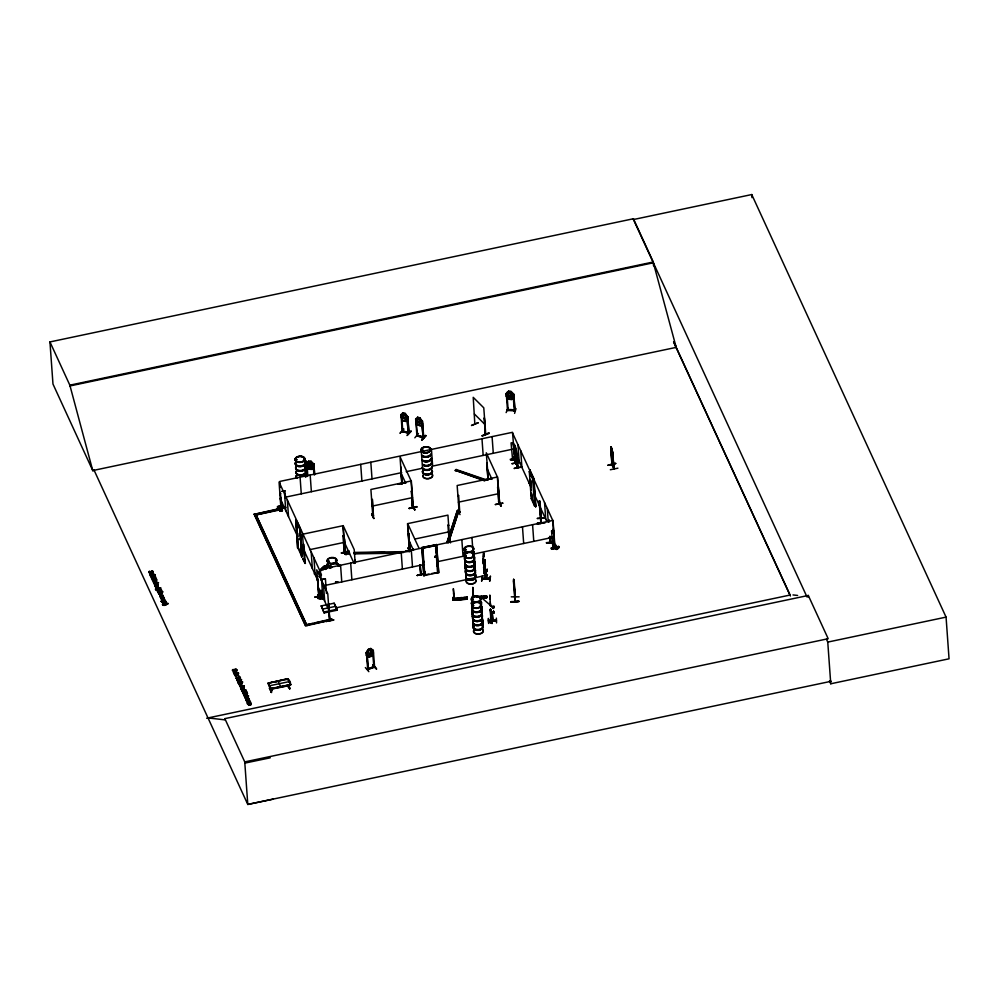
<?xml version="1.0" encoding="UTF-8"?>
<svg xmlns="http://www.w3.org/2000/svg" width="999" height="999" viewBox="0 0 999 999"><rect width="100%" height="100%" fill="white"/><g stroke="black" fill="none" stroke-linecap="round" stroke-linejoin="round"><path stroke-width="1.5" d="M408.254 433.316L406.93 416.396L408.279 433.291M421.728 421.054L423.164 437.487M372.44 650.511L373.926 667.469L374.6 667.182L373.314 650.337L370.729 648.451L372.177 652.722L370.741 654.82L369.193 655.356L367.557 654.308L368.381 649.325L370.766 648.501M153.222 572.477L152.884 571.59A1.324 0.799 -4.1 0 0 152.298 571.328L150.812 571.865M506.243 393.731L506.993 393.631L506.181 393.793M484.403 562.362L484.702 566.458L484.59 559.815M453.246 598.064L453.771 597.714L454.008 599.075L453.509 590.459M453.171 598.089L452.972 597.452C455.419 597.502 452.122 597.752 453.771 598.076M472.502 596.128C474.5 597.002 471.353 596.715 473.838 596.128L473.888 596.853L486.65 596.59M161.975 593.231L160.689 594.642L161.551 593.294M248.189 704.208C249.538 702.334 249.987 705.968 250.911 703.883M483.254 562.474L483.329 561.813L483.291 564.06L483.553 552.634L484.165 556.68L484.19 554.507L484.115 555.169M484.265 565.834L484.265 561.75L484.715 567.944M485.127 561.9L485.039 566.008L484.977 559.877M485.439 570.354L486.151 578.945L485.427 569.73L485.601 578.945L485.252 570.417M511.151 602.172L518.993 601.273L511.151 602.122M511.276 596.84L519.13 596.84M514.073 588.686L513.636 579.233L513.823 586.251M514.035 584.602L515.222 601.748L514.972 597.427M514.085 588.773L514.198 587.112L514.173 588.773M515.359 597.414L513.636 579.32M513.561 580.706L514.947 601.76L515.059 597.04M537.025 523.626L544.88 523.076M545.004 518.019L537.137 518.469L545.004 518.044M539.535 506.006L539.51 500.686L539.735 501.735M539.697 507.704L539.423 500.686L539.635 502.597M541.133 522.502L540.759 523.201L541.196 517.932M537.025 523.351L541.096 523.164L541.208 518.493L540.796 522.265M553.034 542.657L546.49 542.882L553.021 542.045M548.863 521.615L548.888 519.955L549.462 521.515M550.274 537.212L550.561 542.482L550.262 541.346M550.312 537.549L550.287 542.494L549.85 536.376M484.552 562.749L484.552 564.91L485.039 561.513M401.099 414.597L402.085 431.431L402.834 430.781L402.772 431.643L401.71 414.785C399.138 414.86 402.36 420.167 403.484 420.716L405.794 421.416L407.842 419.355M402.21 431.468L402.285 430.656M402.697 431.006L409.003 432.692L402.172 430.856M417.532 436.051L415.796 419.018L416.883 435.901L416.858 435.277M417.669 435.901L417.02 435.651M416.983 435.689L423.738 437.699L422.477 421.029L421.628 420.804L423.089 437.512M422.927 437.1C427.947 437.512 407.717 433.554 423.101 436.913M611.276 449.388L611.425 447.589M152.972 573.701L151.361 575.062L149.688 574.013M483.179 557.005L483.566 553.646L483.941 554.745M149.35 572.415L149.538 571.391L148.839 572.277M232.979 670.529L233.192 669.53L232.48 670.379M154.683 580.157L153.509 580.993L152.335 579.632L156.344 578.783C158.242 582.529 152.447 579.358 156.269 579.957C157.118 578.945 152.947 583.716 152.335 579.632M149.038 572.577C151.274 574.45 150.125 570.304 152.273 570.978A1.324 0.799 -4.1 0 1 152.859 571.241L152.547 572.789L152.697 571.865M236.189 670.891L236.338 669.967M236.338 670.516L235.24 669.442L234.303 670.953M471.503 425.387L478.359 422.702M281.518 509.552L280.944 508.229L254.221 514.36L305.532 625.948L332.23 619.78L331.83 618.905L306.593 624.762L312.537 623.501M280.944 508.429L284.74 507.579M281.406 508.941L281.631 510.277M321.628 596.578L321.366 593.044M516.021 461.276L514.622 458.454L514.41 459.752M514.373 459.14C508.991 458.404 516.883 458.728 514.86 460.289M514.897 460.901L514.26 458.978M552.772 547.002C559.203 550.536 548.975 538.186 556.643 549.325C560.751 549.937 550.499 538.161 557.529 549.138L556.318 549.438L554.095 544.967L555.419 544.68M554.645 547.19C553.633 544.867 554.795 545.242 554.645 546.715C548.176 548.613 559.115 546.603 552.947 546.952L552.909 547.789L554.994 547.34L552.996 520.379L427.659 546.828M349.488 553.946L344.867 554.02L344.73 552.509M344.867 554.02L343.631 535.864L342.944 536.013L344.318 552.872L344.168 552.035M514.71 447.315L514.922 445.342L514.36 446.578M610.913 448.638L611.151 446.678L612.112 454.17L611.051 450.624M163.811 597.814L162.1 595.766L162.612 596.391M163.049 598.314C165.272 597.215 160.889 594.055 163.337 597.627M236.588 671.852L235.714 672.514M238.024 681.505L240.185 681.343L240.185 680.481L240.784 681.368L238.311 681.955L237.362 680.744L241.546 679.857L237.05 680.369L239.997 679.258M490.209 609.415L490.359 610.426M484.103 567.944L484.64 559.615L483.753 568.069L484.128 567.045M484.165 572.477L484.465 573.064M163.724 597.602L162.587 596.053M236.101 671.803L233.641 672.951L234.378 672.802L234.141 671.603L235.614 672.539L233.778 671.353L233.429 672.589L234.29 671.615L235.215 672.627L234.378 671.927L233.941 672.539M481.705 581.068L482.255 576.036L481.593 581.043M484.915 559.615L483.641 567.507L484.465 573.501M485.039 565.172L484.153 573.638L485.314 565.172M484.428 573.626L485.352 565.734M484.927 570.417L484.877 571.128L485.801 570.417M486.825 570.541L487.187 569.355L487.112 571.503M486.9 571.503L487.187 569.355M489.972 581.031L490.209 576.248M151.686 577.097C152.01 579.37 151.885 575.037 154.333 576.96A1.411 0.862 -4.1 0 1 154.42 577.584L154.395 577.247A1.411 0.862 -4.1 0 0 154.308 576.61C149.875 576.136 150.012 577.909 154.046 577.447M154.021 577.097L152.248 577.697M164.947 600.761L164.985 600.961M244.53 690.159L242.183 690.247L244.842 690.022A1.411 0.862 -4.1 0 1 244.942 690.646L244.917 690.297A1.411 0.862 -4.1 0 0 244.817 689.672L241.758 689.959L242.757 690.746M304.208 458.903L303.634 459.315M422.465 450.736L421.853 450.362M422.627 450.437L421.566 450.124M422.977 450.374L422.327 449.825L422.377 450.586M430.082 449.525L429.895 449.95M464.535 549.388L465.971 549.587M465.696 555.132L465.072 556.018M465.596 555.769L466.108 555.856M472.789 548.951L473.401 548.963M473.039 549.063L472.852 548.663M473.464 555.369L473.314 554.757L473.563 555.344M473.563 554.882L473.551 555.119M465.072 563.024A4.895 2.96 -4.1 0 0 470.654 566.358A4.895 2.96 -4.1 0 0 473.988 561.713L474.063 562.187A4.983 3.009 -4.1 0 1 470.704 566.908A4.983 3.009 -4.1 0 1 465.034 563.523M474.288 562.212L474.026 561.9A4.983 3.009 -4.1 0 1 470.691 566.67A4.983 3.009 -4.1 0 1 465.022 563.286M474.15 568.006L474.113 567.932M474.475 568.194L474.125 568.106M471.828 599.363L472.664 599.775M472.102 599.175L473.051 599.138M472.152 605.569L473.626 605.469L472.165 605.806M472.627 598.975L473.151 599.6M473.638 605.706L472.34 605.344L473.114 606.068M472.977 612.874L473.089 612.2L472.952 612.974M480.069 598.988L480.556 599.05M480.794 596.69L480.257 597.165L481.306 596.828M480.207 605.144L480.956 605.269M481.131 597.327L480.944 596.565M480.332 604.944L480.819 605.032M481.406 611.875L481.418 611.85A4.983 3.009 -4.1 0 1 477.347 616.72A4.983 3.009 -4.1 0 1 472.777 612.512M250.15 702.285C242.282 706.53 251.798 699.125 250.187 702.459M161.538 600.786C161.463 603.259 162.899 600.187 165.31 600.824A1.399 0.849 -4.1 0 1 165.397 601.46L162.025 602.372L161.039 601.173M250.624 703.121L250.649 702.497A1.711 1.036 -4.1 0 0 250.487 702.035C245.504 699.862 249.213 706.555 248.739 704.532M303.796 457.754L302.06 456.568L303.821 457.704M234.965 670.204L235.939 669.43A1.324 0.799 -4.1 0 1 236.526 669.705L236.751 670.004M299.113 539.622L299.113 538.886M299.65 539.073L299.75 538.961M300.075 538.711L300.224 539.56M300.212 539.46L300.274 539.298M529.32 482.692L529.32 483.429M529.433 483.491L529.22 483.029M530.057 483.479L529.957 482.767M530.357 482.854L530.531 481.618M530.357 483.341L530.606 482.742M158.004 584.877C158.304 583.866 153.259 587.225 157.13 584.989C157.992 583.116 157.892 586.351 157.929 584.79M236.513 671.877L235.589 671.116L236.825 670.766L236.501 669.355A1.324 0.799 -4.1 0 0 235.914 669.08L234.678 669.305L234.428 670.466M290.734 684.927L287.749 678.683L268.094 683.254M290.659 684.365L290.172 685.401L270.692 689.285L270.454 688.623L290.472 684.802L288.349 679.682L287.4 679.407M328.958 561.313L328.034 561.426M330.357 567.395L331.768 567.557M331.643 567.007L330.694 567.032M335.502 560.052L335.914 559.652M336.326 560.014L335.539 559.977M338.174 565.871L338.586 565.909M338.811 565.534L338.174 565.734M306.318 466.558L309.103 469.28L311.738 469.368L314.161 466.758M306.893 463.961L306.256 463.723L307.03 463.848L307.792 476.036M306.393 466.533L309.141 469.218L311.75 469.318L308.541 461.301L311.188 461.388L313.973 464.11L313.137 463.961L313.911 474.725M310.314 461.763L311.413 465.259L310.614 466.258L308.866 465.184L309.453 461.738M313.886 464.185L313.199 463.961M424.812 575.436L437.537 572.714L435.689 545.491L422.852 548.201L424.812 575.436L423.901 575.849L422.003 547.702M541.258 518.918L540.009 501.823M540.746 522.802L541.096 522.09M151.311 572.277L150.312 573.351L148.926 572.39M369.18 649.4L368.556 651.922L369.505 653.846L370.954 652.297L369.955 649.138L369.218 649.45M484.652 561.863L484.99 560.826M403.708 413.424L403.234 416.633L404.782 418.094L405.382 416.133L403.758 413.374M418.406 417.844L417.919 421.041L419.468 422.515L420.079 420.554L418.444 417.794M237.637 681.018L238.624 682.342L240.859 681.293L239.76 680.569L240.359 681.518L239.161 682.005M508.703 394.018L509.378 391.783L511.213 394.243M270.991 691.857L272.228 688.885M153.446 582.267L154.008 581.293L155.919 581.081A1.286 0.774 -4.1 0 1 156.518 581.418L155.619 582.941M158.804 593.918L160.102 593.056L160.689 594.642M163.074 603.184L163.624 602.21L165.534 601.997A1.286 0.774 -4.1 0 1 166.134 602.335L166.321 603.159M234.665 675.112C235.776 672.714 237.35 677.747 237.887 674.587M238.773 684.04C239.947 681.593 241.358 686.763 241.995 683.516M345.03 552.435L345.592 552.747L344.555 538.973M318.132 583.216L317.732 579.895L318.881 597.077L316.745 569.817L327.784 593.843L329.658 620.679L329.945 619.917M412.862 506.605L413.012 507.642L411.076 480.794L400.025 456.768L401.873 484.04L401.586 483.004L402.147 483.316M413.286 507.117L412.562 508.066L413.399 507.879L411.326 480.931L370.904 489.473L372.814 516.446C371.89 515.384 374.812 515.496 372.814 515.859M412.974 506.968L413.249 507.942M409.64 550.674L407.517 523.663L447.939 515.134L449.8 541.995L449.125 542.12M410.015 549.974L409.39 549.662M486.938 463.399L488.036 480.044L486.75 462.999M499.587 503.758L499.113 502.647M611.863 464.597L611.151 446.678L612.387 464.96L611.813 464.597L613.96 468.981L612.449 451.66L614.248 468.968L612.162 463.961M613.661 468.032L614.248 468.306L612.325 464.547M515.397 461.163L514.76 453.084M484.577 560.839L484.977 559.79M612.062 452.023L611.351 450.549M516.296 450.574L517.694 467.707L515.971 462.612M516.158 463.623L514.423 446.491M515.546 462.699L517.919 466.933M446.99 542.132L457.367 510.526L458.866 510.639L448.526 542.769L446.99 542.132L448.489 542.257L458.866 510.639M447.028 542.657L448.913 536.913M450.337 532.592L457.367 510.526M160.939 594.23C162.238 591.733 159.815 595.167 162.025 593.394M166.296 602.809C165.934 605.594 162.437 600.511 163.649 603.796C164.348 604.595 162.662 601.311 165.559 602.347A1.286 0.774 -4.1 0 1 166.159 602.684L166.296 602.659M365.359 667.582L368.843 671.665M232.992 670.304L233.179 669.505M513.936 397.015L511.625 399.513C507.217 400.337 503.409 393.481 508.479 391.296L511.076 391.533L513.798 394.255L515.022 411.101L514.323 411.064M508.479 391.296L507.567 395.891L509.378 397.614L511.051 397.764L512.599 396.341L511.076 391.533M511.625 399.513L511.063 391.583L508.466 391.346L509.028 399.275L506.293 396.353M506.131 412.599L508.141 407.892M514.922 411.138L513.798 394.255M506.918 393.856L508.204 410.477C504.47 408.978 517.894 409.44 514.173 411.014M303.284 544.555L303.958 544.418L305.107 561.151L305.02 560.277M449.762 541.396L449.2 542.12L449.825 541.158M449.862 541.933L449.163 541.858M459.815 511.75L459.178 512.512L457.155 485.514L497.589 476.973L499.662 503.921L498.314 487.1L497.627 487.25L498.913 504.12L498.051 486.963M492.345 612.699C491.57 629.857 492.445 624.387 491.983 612.387C493.181 617.569 493.281 629.457 492.232 612.774M371.653 514.085L373.801 518.269M408.191 548.114L408.903 550.499M460.027 514.61L457.867 510.139M162.263 597.852L161.014 597.889M238.624 680.044C237.437 677.31 237.287 681.181 237.275 679.595M246.765 699.437C248.476 697.789 245.479 699.837 246.278 699.175M373.976 667.419L374.363 666.458M474.85 424.275L473.214 397.327L483.778 407.829L485.751 434.602M485.227 434.602L484.315 417.782L485.427 434.727M165.809 602.884C164.698 600.811 165.247 604.545 166.246 602.959M149.725 574.188C152.298 570.429 154.071 576.573 149.75 574.2M414.835 437.824L418.444 433.441M326.149 569.218C328.946 567.307 326.623 564.06 323.801 566.495C321.878 568.131 318.581 571.291 320.592 573.838M612.949 454.907L612.362 456.143L611.8 448.214L612.674 452.322M286.85 685.714L289.673 688.049L286.975 685.451M322.752 570.292L324.475 567.981L326.985 567.12M435.514 556.918L435.015 556.318M435.239 557.23L435.302 556.68M436.051 557.18L434.94 556.78M154.67 580.332C152.323 580.207 152.897 581.293 155.045 580.544M242.944 689.098C243.881 686.775 245.292 689.922 241.371 689.76L241.209 689.11L243.656 688.224M295.629 459.552L296.928 459.84M296.416 459.353L296.166 459.478M296.803 459.577L296.278 459.353M430.082 449.675L430.045 449.9M465.909 549.512L465.472 549.15M481.019 605.219L480.769 604.782A4.895 2.96 -4.1 0 0 481.181 602.397M373.376 652.934L371.291 656.38L368.943 657.255L366.358 655.369L366.171 652.722L368.331 649.275L366.283 652.759L367.058 652.684L368.244 669.38L368.169 668.581M373.501 652.984L371.253 656.331M236.126 671.365L236.251 670.366M270.567 689.185L268.294 683.029L287.375 678.945C289.398 678.821 291.571 684.327 290.147 685.177L270.679 689.048M149.55 571.416L149.65 572.914L151.261 572.527M304.47 561.038L305.207 560.639M305.145 561.101L304.47 561.238L302.485 534.265L342.907 525.736L344.842 552.759L344.305 550.262M344.305 552.847L344.792 552.534M344.88 552.722L344.143 552.684M372.752 516.296L373.514 516.133M372.989 516.433L372.39 499.612L371.628 499.6L372.39 499.612M412.487 507.904L411.538 490.984M459.727 511.563L458.966 511.725L459.777 512.362M499.463 503.171L498.851 503.284M163.299 597.439C161.551 595.978 158.042 597.951 162.562 597.602M239.248 680.232C240.497 677.584 239.46 680.294 237.675 678.683C235.914 679.407 237.3 680.968 237.213 679.12M245.704 699.375C248.739 694.53 250.137 703.171 246.154 698.888M325.15 569.455L326.923 567.07M150.749 571.765L150.499 572.589L149.375 572.265M156.631 582.042C153.534 582.217 153.509 583.204 153.421 581.93M234.378 670.491L233.017 670.366M239.385 684.178C239.735 686.413 237.662 681.605 241.234 682.841A1.286 0.774 -4.1 0 1 241.833 683.179L240.634 684.415M250.836 704.008L249.812 703.446L250.724 703.583A1.286 0.774 -4.1 0 1 251.211 703.883C251.273 705.644 247.178 702.122 249.275 705.207M234.89 670.629L232.567 670.491M511.301 395.404L509.677 396.278L508.791 395.179M246.303 695.841L246.915 694.43L245.929 695.591M494.018 607.167C495.204 604.894 490.509 606.405 493.081 607.429M149.8 574.025L152.835 573.713M366.858 652.297L368.094 669.205M233.641 672.951L236.438 672.577L236.101 671.016M400.824 414.747L402.959 412.737L405.269 413.436L407.692 416.808L408.916 433.454L402.16 431.418M402.997 412.812L402.16 417.107L405.269 419.58L406.63 418.456L405.269 413.436M401.71 414.785L400.961 414.747M403.484 420.716L405.794 421.416M407.617 416.808L407.055 416.421M422.614 423.826L420.479 425.836L418.169 425.137L415.746 421.765L415.796 419.018M422.377 421.228L419.955 417.857L421.316 422.877L419.955 424.001L416.845 421.528L417.644 417.157L415.522 419.168M411.276 431.281L407.03 435.539L410.901 430.869M418.169 425.137L420.479 425.699M416.733 435.239L417.632 435.289M421.703 439.61L425.636 435.314L421.753 439.647M421.728 439.96L425.999 435.739M422.09 440.035L425.961 435.701M162.325 601.523C162.088 602.484 163.661 598.888 164.972 601.111M306.119 463.911L308.541 461.301M160.889 588.236L160.29 588.099A3.709 2.235 -4.1 0 0 159.203 587.986L157.929 588.124A3.496 2.11 -4.1 0 0 156.768 588.498L155.619 589.71L156.793 588.848A3.496 2.11 -4.1 0 1 157.954 588.473L159.228 588.336A3.709 2.235 -4.1 0 1 160.315 588.448C158.317 586.463 151.036 590.421 160.714 587.874M167.732 603.196C166.733 605.319 162.65 603.683 162.662 605.019C164.748 606.605 168.307 603.034 167.957 603.908M167.782 603.533L165.447 604.782L162.525 604.645M484.74 480.931L455.307 470.304L456.131 469.493L487 480.094M455.344 470.829L456.131 469.493M323.851 566.47L321.441 568.643M319.505 571.028L324.725 566.458L319.63 571.303M318.831 572.39L320.841 570.504M319.168 576.523L321.178 574.637M319.305 576.798L321.378 574.775M319.493 576.947L321.503 575.062M401.623 483.079L401.623 483.703M329.932 619.979L329.707 620.641L328.584 603.508L329.807 620.192M409.677 550.674L408.766 533.891M487.924 479.695L485.489 480.144M614.198 468.294L613.935 469.018L612.487 451.923M516.121 463.573L515.334 452.984M517.969 467.582L516.008 463.224M303.671 459.115L304.058 459.29M304.258 459.203L303.846 459.453M422.789 450.599L422.677 449.912M466.158 555.943L465.896 555.219M461.913 598.376L460.839 598.364M471.853 599.313L472.502 599.113M481.019 611.8L481.193 611.713A4.895 2.96 -4.1 0 1 477.322 616.408A4.895 2.96 -4.1 0 1 472.827 612.262M296.341 524.075L296.303 523.189L296.341 524.238M297.315 535.476L297.227 534.89M297.802 544.555L297.877 545.129M328.559 561.813L327.934 561.8M330.457 567.157L331.106 566.97M331.718 567.469L330.432 567.432M423.176 549.999L423.226 551.086L423.064 549.987M271.603 692.594C267.607 685.289 270.192 687.811 271.403 691.82M424.038 561.863L423.863 561.201L424.051 562.237M290.584 684.477L271.179 688.698M424.712 571.328L424.637 571.94M533.566 481.593L533.491 481.056M289.635 688.798L288.686 686.301L289.635 688.798L289.91 688.211M534.265 492.032L534.453 492.894L534.44 492.22M534.977 501.948L535.214 502.947L535.052 502.322M167.932 603.558L165.559 604.707L162.637 604.67M246.229 699.113L247.452 699.35M508.166 409.865L507.33 409.815M435.676 556.793L436.026 557.23M269.68 688.011L271.278 692.145M271.004 691.882L272.252 688.561L271.466 691.895M485.839 575.387C484.378 578.296 489.672 575.399 485.839 575.387L336.288 607.804M487.037 575.674C488.898 573.876 483.941 573.975 486.063 575.686M305.232 461.088L305.994 461.226L307.08 476.386M306.069 464.023L305.994 461.226M303.234 558.591L305.344 563.111M305.032 563.461L302.909 558.965L305.382 563.074M303.197 558.903L305.419 563.424M421.678 450.025L422.552 450.099M474.113 562.237L474.038 562.35A4.895 2.96 -4.1 0 1 470.716 567.132A4.895 2.96 -4.1 0 1 465.134 563.798M460.976 598.126L461.988 598.301L461.126 598.551M277.485 506.73L280.082 511.101L277.485 506.73C280.644 502.897 285.239 512.487 279.932 511.138M281.056 497.977L282.155 510.614L279.458 506.293L279.995 505.869L282.492 510.626M324.138 567.232L326.835 565.846L323.788 566.433M317.982 594.805L320.354 599.238L317.982 594.805L320.617 594.255M322.964 598.351C312.937 588.461 329.682 598.463 320.367 599.25M550.561 542.432L550.124 536.363M301.735 556.218L301.673 556.868L300 528.746L301.673 556.868M367.557 669.392L374.438 666.433M367.682 668.98L373.788 666.633M507.417 410.227L508.154 409.652M514.223 410.851L515.084 410.939M512.162 459.79C512.599 457.779 511.326 461.451 514.41 459.115M240.634 688.149L244.268 686.5L244.056 685.764L239.685 685.814L241.496 687.362L240.634 688.149L241.471 687.025L239.685 685.814M243.606 686.076L241.908 687.187L241.546 686.101L243.631 686.413M482.205 435.751L488.961 432.992M482.192 435.714L488.961 432.992M157.243 586.438L157.942 585.614L156.781 585.426M373.514 516.321L372.315 499.45M305.045 560.514L304.358 560.464M304.358 561.051L304.995 560.926M281.219 507.729L284.39 507.03M281.855 507.579L285.602 507.017L281.306 507.879M281.755 510.501L281.331 508.341L282.242 508.104M322.352 595.641L322.864 596.391L321.853 596.553L322.689 595.566M372.515 650.561L373.189 650.337M372.914 664.972L376.66 669.043L372.814 665.047M374.525 667.207L367.545 669.605L373.663 666.882M465.497 549.575L464.76 549.5M465.634 549.887L464.71 549.875M488.636 623.201L488.386 618.443L488.698 623.451M155.594 582.617C157.517 581.455 153.796 580.993 156.156 581.893M237.862 674.775L237.75 674.6A1.286 0.774 -4.1 0 0 237.15 674.263C234.927 674.013 238.299 676.585 237.725 674.25A1.286 0.774 -4.1 0 0 237.125 673.913L234.69 674.575L235.277 676.061L235.227 674.575L237.263 674.3L236.526 675.486M416.895 435.889L423.601 437.874L422.34 421.178L421.653 421.029M248.127 699.5C249.126 698.501 247.19 695.966 248.739 698.563M163.274 597.902L160.851 598.451L164.161 598.189L161.164 598.813L164.061 599.275L163.399 599.912M239.223 679.894L239.011 678.558M154.67 581.443C153.759 584.04 153.609 581.58 155.944 581.43A1.286 0.774 -4.1 0 1 156.543 581.768L156.706 582.242M552.634 547.627L555.157 547.127M554.87 546.565L554.907 547.177M236.551 675.836C236.713 673.426 233.991 675.312 235.814 675.936M240.659 684.765L240.085 683.528L239.285 684.34M250 703.134L250.587 703.196A1.286 0.774 -4.1 0 1 251.186 703.533C251.76 706.805 248.801 702.697 248.639 704.695M236.8 675.424L237.437 674.837L236.351 674.163M240.447 683.091C243.269 685.951 239.51 682.217 241.358 683.229A1.286 0.774 -4.1 0 1 241.858 683.528L241.97 683.703M250.262 704.707L250.811 703.658L249.7 703.496M155.032 585.801L157.967 585.789L155.482 586.463L155.644 587.112L158.404 586.363L157.717 585.501M245.454 696.153C243.481 696.59 246.004 699.512 247.315 697.614M248.601 701.398L249.738 700.374L246.89 701.76L249.75 701.323L248.739 700.137C242.857 701.648 250.512 698.588 249.188 700.399M280.269 495.029L279.795 492.17L280.744 493.593M513.861 444.38L513.174 442.894L515.134 461.226M277.272 509.49L276.848 508.578L284.378 506.855L284.802 507.792M276.885 508.616L284.415 506.905M277.198 509.065L284.765 507.405L277.247 509.14M518.169 458.166L510.664 460.227L510.239 459.303L516.296 457.979M280.269 487.487L279.845 481.431L512.499 432.305L514.797 459.665M553.121 529.145L553.434 533.528M321.054 595.254L320.554 594.368L321.441 596.803L320.904 590.184M321.316 596.028L320.667 594.717M324.25 597.165L318.231 598.538L317.807 597.627L323.863 596.066M322.427 596.79L317.869 597.714L323.876 596.291M324.213 597.052L318.231 598.526M551.161 548.014L558.753 546.453M558.766 546.678L551.186 548.351L551.61 549.275L559.14 547.552L558.716 546.341M245.829 696.403C243.594 697.976 245.492 696.465 247.252 696.103L247.952 696.902L247.677 696.003M611.638 454.62L610.814 450.462L612.449 456.118L612.862 454.92M401.898 484.09L400.749 466.908L402.098 483.379M397.889 484.128L405.469 482.467M399.225 484.115L405.557 482.629M411.376 491.221L412.125 491.221L411.376 491.221L412.562 508.066M484.228 480.057L491.808 478.434L484.153 480.157M412.3 505.556L414.847 509.965L412.325 505.207M458.566 495.492L457.892 495.641L458.641 495.654L459.777 512.387M498.389 487.262L497.627 487.25M608.091 465.072L615.746 463.349L608.204 465.322M416.783 507.105L409.103 508.479L416.783 507.067M608.179 465.209L615.759 463.573M409.091 508.191L416.658 506.568M498.563 501.598L501.098 505.993L498.663 501.523M343.706 536.026L342.944 536.013M495.379 504.545L503.046 503.146L495.354 504.52M459.115 512.499L459.74 512.15M408.166 533.641L408.928 533.653L408.166 533.641L409.465 550.474M447.914 525.249L448.663 525.262L447.914 525.249L449.238 541.508M348.951 551.136L341.408 553.109L348.963 551.373M341.296 552.859L348.938 551.136M345.179 552.747L343.169 525.574L354.208 549.587L355.194 563.224M355.194 559.665L355.407 562.587M448.838 539.597L450.324 541.745M409.353 549.9L409.902 549.525M413.561 549.363L406.019 551.361L413.561 549.612M405.906 551.111L413.561 549.375M420.492 573.751L420.754 574.675L420.142 564.797M314.947 597.015L322.527 595.392M424.662 573.551L417.107 575.461L424.787 574.075M321.341 595.991L314.872 597.09M326.099 621.49L333.766 620.092M326.099 621.465L333.654 619.792M273.189 799.15L247.789 804.445L94.118 470.267L92.782 470.616L52.972 384.041L49.95 341.933L633.391 218.756L653.284 262L653.558 265.846M633.391 218.756L633.453 219.53L751.748 194.555L946.065 617.12L949.05 658.803L830.756 683.778L829.445 680.943M49.95 341.933L69.843 385.177L653.284 262M69.893 385.964L653.346 262.787L676.198 347.377L92.745 470.554L69.843 385.177M281.993 491.258L284.927 490.809L282.068 491.408M512.599 459.702L511.063 442.894L513.299 442.594L515.322 461.001M515.184 446.266L515.646 451.223L515.422 446.753M514.46 446.565L514.547 449.175M285.364 497.19L401.735 472.614M406.193 471.678L422.54 468.219L421.341 451.548M513.686 448.976L432.642 466.096L431.456 449.413M514.635 449.15L516.096 454.732M516.408 451.011L517.857 467.22M516.595 453.608L516.196 454.807M513.598 456.905L514.922 456.618L517.145 461.088L515.821 461.376L514.685 458.791M285.527 507.405L281.755 508.229L280.981 497.402M281.356 508.491L285.652 507.629M514.497 459.265L512.262 459.565M254.221 514.36L276.498 509.665M280.469 497.952L281.356 509.59L256.094 514.922L281.318 509.078L280.919 508.191M519.555 462.375L511.85 463.723L519.53 462.25M521.64 466.858L514.035 468.469L521.74 467.107M533.891 478.596L535.576 506.73L533.891 478.596L529.845 469.78L530.019 476.336M298.926 548.426L297.627 548.064L295.941 519.93L299.95 528.783L302.01 556.805M372.103 506.143L412.525 497.614M458.354 502.185L498.776 493.643M149.563 571.74L148.876 571.54M152.522 572.439L153.184 572.652M150.337 575.287C163.624 572.877 141.246 577.285 154.683 575.049M150.362 575.636L154.545 574.75L154.358 575.961L154.708 575.162M150.849 576.685L150.687 576.036L153.821 575.699L150.712 576.386M153.846 576.048L150.687 576.036M154.857 575.511L154.183 575.274M154.395 577.247L155.869 577.609L151.686 578.496L151.823 577.784M151.548 578.196L155.707 576.972M297.627 548.064L295.941 519.93M152.36 579.982L156.368 579.133L156.668 580.219L155.12 580.332M152.959 580.194L154.608 580.244M154.882 579.795L156.056 579.545M309.665 549.675L344.106 542.407M154.008 583.254C167.233 581.743 146.353 583.553 156.918 584.015M156.306 583.453L157.005 582.629M157.43 583.578C156.593 582.33 157.293 584.865 157.43 583.578L157.38 584.527M156.955 584.615C151.823 586.45 156.768 582.292 157.717 584.452M154.57 584.79L157.692 584.103M155.507 586.813L158.254 586.113L157.692 585.152M157.018 590.109L156.855 589.46C169.106 588.423 148.501 592.207 160.002 589.123M160.027 589.435L159.865 588.823M157.405 590.646C165.409 588.598 151.848 592.519 160.502 591.52C162.35 591.833 158.304 589.248 157.917 592.07M160.901 589.885L161.601 590.459L161.426 589.772M161.151 591.92C163.049 591.058 161.463 590.359 157.43 590.996M157.78 591.77L160.477 591.171L160.727 592.007M160.914 591.42L161.9 591.895M158.229 592.432C169.218 591.321 156.681 592.07 158.391 593.081M158.254 592.782L162.55 591.858M414.697 539.073L449.138 531.805M158.853 593.968L159.965 594.755L158.779 593.756M162.125 596.116L159.99 596.565L159.828 595.916L162.837 595.292L162.55 596.028M162.974 595.591L159.99 596.565M160.989 598.738L161.239 598.126M161.076 597.677L162.425 598.114M164.161 598.189L164.535 599.487L161.801 600.224L163.561 598.988M161.663 599.924C161.351 601.585 166.346 599.775 163.998 598.901M163.312 601.548L164.96 601.198M165.659 601.735L161.126 601.448M421.803 547.589L436.713 544.655L421.803 547.589L423.901 575.849M424.687 547.464L320.342 569.492L321.091 580.107M314.585 573.426L315.559 573.214M314.485 574.075L315.634 574.238L317.432 578.146L316.671 578.309M316.82 578.633L316.596 577.285L317.357 577.122M317.345 579.42L318.319 579.22M325.337 578.721L321.066 579.62L325.424 578.871L326.473 593.481M317.245 580.082L318.394 580.244M551.56 530.968L553.796 530.656L551.56 530.968L552.909 547.789M322.977 585.864L424.4 564.447M437.774 561.625L463.037 556.293L461.838 539.622M474.625 553.846L554.183 537.05M436.625 544.455L438.723 572.714L431.755 573.476M321.278 605.918L334.128 603.196L336.913 609.265L336.988 610.227L324.138 612.936L321.278 605.918L324.138 612.936M322.827 609.053L335.664 606.343M324.076 611.975L336.913 609.265M315.509 622.877L331.868 619.43L332.267 620.304M254.183 513.848L305.494 625.424L332.23 619.78M233.204 669.854L232.517 669.642M236.164 670.554L236.8 669.854M234.353 672.452L235.19 672.277M235.589 672.19L235.627 671.49M236.451 672.614C244.28 673.601 227.735 673.751 236.576 673.164L233.991 673.713L237.35 673.863L236.9 672.876M238.561 673.738L237.088 673.051L237.937 673.401M236.713 673.463L237.325 673.513M234.64 674.949L235.801 675.599M239.123 676.148C242.745 682.28 237.6 673.9 239.51 677.297M239.148 676.498L240.497 678.309M239.66 677.609L236.126 678.358L235.951 677.697L239.485 676.947M236.126 678.358L239.635 677.272L240.472 677.971M239.023 678.883L239.922 679.295M237.188 680.669L237.35 679.957M237.762 679.869L238.599 679.695M238.062 681.281L239.785 680.918M240.21 680.819L241.546 679.857M238.349 683.204L238.187 682.554L242.507 681.98L238.349 683.204L242.507 681.98M243.107 688.186L240.859 688.661L240.697 688.011L243.706 687.374L243.681 688.573M243.843 687.674L240.859 688.661M269.992 682.841L272.665 682.28M275.337 681.718L278.022 681.143M279.358 680.868L282.03 680.307M284.715 679.732L288.249 679.345M275.362 681.942L278.034 681.38L277.984 680.681L280.794 687.387M244.917 690.297L246.378 690.671C240.472 695.516 241.096 686.95 244.555 690.509M242.033 690.908L246.216 690.022M246.516 694.58L246.691 693.868L243.556 694.517L242.844 692.682L246.853 691.845L247.09 693.781M242.869 693.031L246.878 692.195L247.565 693.681M243.494 693.256C245.13 695.853 241.895 691.808 244.98 692.931L245.479 694.03L244.98 692.931M246.553 692.607L245.429 692.494L245.454 693.681M242.844 692.682L244.006 694.08M246.853 694.517L243.706 694.842L246.666 695.054L244.355 696.253L248.539 695.828L247.69 696.353L247.015 695.591L247.527 697.002M244.355 696.253L246.091 694.667M248.564 696.178L247.44 695.504M247.277 696.44L245.417 697.427M245.055 697.764C250.986 697.427 245.966 695.766 245.192 698.064M247.74 697.527L248.027 696.778M248.002 699.175C248.202 698.114 244.368 699.2 246.341 699.525M246.054 699.937L248.701 699.662L248.901 698.513M249.525 700.324C240.16 701.56 254.807 699.7 246.865 701.41L247.028 702.06M206.643 718.231L790.084 595.042L673.626 341.795M224.85 718.643L808.291 595.454L828.183 638.711L244.743 761.887L224.85 718.643L224.937 719.854L208.004 717.931M826.46 639.273L827.759 642.095L946.065 617.12M831.23 681.268L247.789 804.445L244.743 761.887M92.745 470.554L94.118 470.267M244.83 763.111L270.23 757.816M532.467 499.725L535.264 505.981L534.602 506.118L531.243 498.613L529.308 471.553L529.97 471.416L533.329 478.921L535.901 506.655M298.226 548.588L296.303 521.466L296.978 521.378L300.337 528.883L302.272 555.931L301.611 556.068L298.251 548.563L296.016 520.204M529.308 471.553L532.654 479.058L533.329 478.921L529.845 471.266M295.617 520.004L300.337 528.883M531.243 498.613L531.918 498.389L531.243 493.381M429.807 546.416L422.802 547.864L435.601 545.654L432.617 545.841M426.136 574.637L428.946 574.063M367.707 669.567L366.421 652.896M281.868 508.429L282.18 507.467M322.814 595.791L321.803 595.953M322.852 596.366L322.09 592.919M553.059 547.177L552.584 547.852M162.974 601.947L161.776 601.947M160.889 591.108L162.362 591.795M465.197 549.063L465.01 549.787M480.981 597.252L480.319 597.127M499.5 503.783L497.327 476.823L486.288 452.809L488.349 479.408M535.039 502.122L535.202 502.747M424.675 571.403L424.75 572.427L424.587 571.79M514.922 456.605L517.145 461.076M554.07 544.617L556.643 549.325M162.3 601.173L163.474 600.199L165.285 600.486A1.399 0.849 -4.1 0 1 165.372 601.111L165.634 601.386M473.464 596.703L472.727 588.074M453.359 590.022L453.396 588.96M472.964 591.558L472.789 587.312L472.852 588.286M472.402 596.353L473.838 596.128M454.42 597.439L454.47 598.164L453.034 598.239L453.134 599.887L467.32 598.925L453.146 600.099L467.332 599.175L453.146 600.137M460.726 599.188L460.639 597.602L462.087 597.652M463.449 599L463.349 597.427L464.81 597.464M465.846 598.838L465.759 597.265L467.195 597.165L467.245 597.902M473.876 596.84L472.44 597.002M481.493 596.341L480.044 596.291L480.144 597.877M482.867 597.702L482.767 596.116L484.215 596.166M485.264 597.539L485.164 595.953L486.613 596.003M467.207 597.352L453.059 598.863L467.232 597.664M453.047 598.613L467.22 597.564M476.71 596.927L486.638 596.353M479.545 596.878L486.638 596.403M452.984 597.764L453.209 599.138L454.52 599.025M479.607 597.752L486.738 597.864L479.645 598.351L486.725 597.677L486.6 595.854M479.632 598.064L486.7 597.439M490.771 618.618L490.559 609.328L491.183 623.139L490.909 620.928M490.297 610.401L490.646 609.378M493.581 613.336C493.568 608.054 493.693 615.134 493.743 612.474M491.458 612.587C491.783 614.797 491.608 609.927 492.357 613.061M493.731 612.25L493.444 611.201M491.496 613.286L492.332 612.524M490.709 617.057L490.696 617.657M488.523 620.554L496.391 620.279M496.378 620.179L488.523 620.541M488.548 621.091L496.403 620.604M488.586 621.59L496.428 621.016M491.471 623.226L491.008 614.947M496.553 622.926L496.366 618.131M539.435 501.635L539.61 503.384M539.423 502.16L540.821 523.176M539.385 502.31L539.56 505.719M539.835 504.42L540.034 510.239L539.535 506.518M548.975 520.042L549.1 521.865M540.946 523.414L537.025 523.613L540.946 523.488M549.2 537.412L553.159 537.35L549.225 537.637M549.225 537.762L553.159 537.612M546.49 542.619L553.034 542.332M546.49 542.882L553.046 542.382M513.648 580.182L513.736 581.93M513.686 584.265L513.748 580.519M513.961 582.954L514.21 587.162M511.126 601.623L518.993 601.323M511.151 601.885L519.005 601.598M344.917 552.559L349.525 552.497M354.146 552.422L409.565 551.56M354.183 552.947L384.977 552.459M344.83 553.496L349.45 553.421M354.071 553.346L403.334 552.584M354.108 553.871L398.751 553.171M484.065 566.995L484.153 573.563M487.25 570.317L486.963 569.368M484.94 570.591L485.814 570.591M490.546 576.273L489.547 581.056M482.017 578.321L489.86 578.309L482.017 578.421M489.772 578.671L481.943 578.746M481.93 579.208L489.76 579.145M328.634 561.088L329.171 561.388M328.196 561.588L328.833 561.176M271.228 688.573L268.082 683.254M309.44 461.788L310.302 461.813M513.086 394.193L514.31 411.089M507.542 409.615L515.034 410.327M507.504 410.427L514.985 410.901M514.597 413.386L516.021 408.616M409.94 550.511L409.478 541.595M420.741 573.513L420.741 574.637L419.88 564.86M792.994 594.929L797.614 595.454M498.551 501.248L500.699 505.744M498.976 501.473L501.086 505.969M412.687 505.432L414.81 509.927M448.863 539.248L450.537 542.894M449.225 539.46L450.287 541.708M343.881 549.999L346.066 554.782M402.385 431.268L409.053 433.279L407.779 416.608M417.357 436.051L417.332 435.414M423.426 437.874L423.376 437.262M612.037 464.985L610.751 448.301M345.229 552.809L344.368 538.561M517.632 467.682L516.183 450.349L516.483 450.986L514.847 445.367M407.043 416.633L407.642 416.758M435.439 556.318L435.177 557.167M417.607 417.207L419.955 417.857M403.758 429.021L400.187 433.141M403.721 429.058L400.137 433.154M457.642 470.517L485.564 480.119M455.307 470.304L484.702 480.407M159.578 589.572L160.302 590.122M248.489 703.196L248.326 702.147L250.175 702.634M248.514 703.546L248.177 702.572L250.112 702.522M161.151 598.026C159.44 597.489 162.225 596.391 162.4 597.764M159.927 594.393L159.365 593.381L161.289 593.069A1.286 0.774 -4.1 0 1 161.888 593.406M159.952 594.742L159.278 593.955L160.102 593.056M164.223 604.008L163.536 603.359L164.36 602.322M239.922 684.864C237.138 683.029 243.369 682.517 240.909 684.39M540.859 518.956L539.647 501.748M164.897 601.011L162.899 601.61M238.212 679.095L238.998 679.607M305.219 460.864L306.88 476.511M281.169 508.616L281.943 510.264M366.433 655.319L368.981 657.167M320.542 573.788L319.855 572.315M163.674 604.145L163.049 602.847M239.373 684.989L238.749 683.878M248.739 705.344L248.102 704.033M243.444 688.011L244.068 688.673L241.371 689.76M233.291 671.016L232.954 670.179M244.493 690.309L242.682 690.172L242.432 690.921M492.345 606.93L480.057 596.44M554.695 547.315L552.822 520.554L512.437 432.729M235.602 671.141L236.126 672.14M238.237 681.905L237.999 681.156M161.513 593.543L160.489 592.969M478.271 422.664L471.603 425.524M489.098 433.441L482.217 436.063M474.4 413.998L484.965 424.5M511.026 391.645L513.723 394.468M435.164 556.206L435.052 557.03M612.187 464.498L610.951 447.852M420.866 574.213L420.329 565.209M515.734 463.623L515.147 452.584M372.789 664.71L376.248 668.831M236.301 670.117L235.227 669.829L234.977 670.729M152.66 572.015L151.586 571.715L151.336 572.627M153.983 577.247L151.723 577.647M162 593.581L161.863 593.056A1.286 0.774 -4.1 0 0 161.264 592.719L159.128 593.069L158.804 594.105M165.747 602.459L164.96 603.908M303.883 457.654L305.819 461.413M279.77 505.944L282.155 510.614M320.492 593.93L322.989 598.701M320.267 594.005L322.652 598.676M371.678 513.786L373.838 518.618L371.616 514.098M344.792 551.348L345.979 554.507M673.601 341.808L676.198 347.377M517.769 457.604L518.194 458.516M514.373 459.565L515.059 461.051M554.058 545.879L554.745 547.365M320.716 595.329L321.241 596.465M633.453 219.53L807.005 596.965L808.378 596.678L808.291 595.454M674.55 344.093L790.396 596.028M514.86 445.454L515.871 452.847L514.847 449.3M513.636 449.413L530.931 487.025M534.802 495.429L546.84 521.628M487.475 469.48L492.02 479.37M401.223 473.451L405.769 483.329M438.723 572.714L436.438 544.655M418.818 547.827L407.767 523.813L409.79 550.986M408.966 540.484L413.511 550.374M344.368 542.245L354.108 563.436M336.988 610.227L334.128 603.196M280.244 498.676L296.903 534.902M301.411 544.705L318.182 581.168M317.932 586.488L328.983 610.514M280.956 508.716L281.356 509.59M256.343 515.459L307.005 625.636L255.694 514.048M288.137 684.79L289.947 688.736M242.532 682.329L242.37 681.68M244.056 685.764L240.447 687.474M244.268 686.5L239.86 686.475M243.868 688.024L243.706 687.374M233.616 672.614L233.778 673.251M243.818 694.804L243.843 695.142M246.029 699.587L246.191 700.237M154.882 575.849L154.52 574.4M152.547 572.789L152.298 571.341L151.336 572.365M160.427 590.359L160.789 591.133M162.999 595.941L162.837 595.292M155.132 581.331L155.569 582.28M164.748 602.247L165.21 603.533M151.523 577.847L151.686 578.496M154.545 584.44L154.708 585.089M155.007 585.451L155.17 586.101M155.482 586.463L155.644 587.112M155.432 588.998L155.619 589.71M296.316 521.515L299.675 529.02M299.475 549.687L302.272 555.931M559.128 547.502L551.61 549.25M554.008 545.454L554.433 545.978L553.958 540.834M154.708 580.506L154.445 579.882M280.981 508.903L279.058 482.005L319.443 569.83L319.98 577.41M232.48 670.242L234.191 671.415L234.94 669.854M304.158 458.803L305.007 462.849M617.906 468.169L610.339 469.755M550.212 542.395L550.174 541.458M514.822 601.061L514.885 601.735M416.683 506.843L409.115 508.466M268.094 683.491L268.132 683.953M513.786 584.652L513.823 583.091M611.575 448.101L611.975 450.861M490.109 598.901L489.91 596.166M453.371 588.623L454.046 598.014M472.989 591.945L473.439 596.478M453.583 593.256L454.008 599.075M827.759 642.095L830.756 683.778M751.748 194.555L751.972 197.64M552.959 530.669L553.171 533.578M547.302 508.541L548.276 522.19M544.555 502.572L545.741 519.243M539.91 506.056L541.096 523.214M532.654 479.058L534.602 506.118M529.97 471.416L530.182 474.425M530.619 480.432L530.944 484.94M531.58 493.968L531.818 498.563L531.543 493.419M529.845 469.78L530.094 474.413M530.581 480.119L530.968 486.763M530.244 479.433L530.993 490.534M532.579 524.687L533.778 541.358M520.716 450.749L521.915 467.42M517.969 444.78L519.168 461.451M522.477 526.81L523.676 543.493M514.722 446.516L514.935 449.55M506.306 393.556L507.492 410.452M514.135 580.357L515.322 597.514M492.082 436.613L493.281 453.284M481.98 438.748L483.179 455.419M490.347 603.396L490.546 606.218L490.259 602.01M485.427 569.73L485.414 570.953M485.202 569.73L485.189 570.953M484.303 597.602L484.203 596.016M481.58 597.777L481.493 596.191M471.953 537.487L472.702 548.089M473.351 596.715L473.076 591.545M472.627 597.839L472.577 596.578M464.885 598.913L464.797 597.327M462.175 599.088L462.075 597.502M452.972 597.452L453.134 599.85M435.639 548.264L435.964 552.784M436.713 563.299L436.925 566.308M411.313 550.287L412.512 566.957M402.647 431.006L402.659 431.63M408.853 533.491L409.128 536.563M401.211 552.422L402.397 569.093M370.816 462.212L372.015 478.896M360.714 464.348L361.9 481.031M350.674 563.086L351.873 579.757M340.572 565.222L341.77 581.893M323.476 584.465L324.675 601.136M313.886 463.961L314.648 474.575M313.848 464.135L314.61 474.737M321.578 580.332L322.777 597.002M322.003 592.769L322.252 596.303M320.679 591.558L320.929 595.092M320.417 591.62L320.679 595.342M318.556 589.06L319.143 597.015M310.177 475.024L311.376 491.695M317.183 579.07L317.42 580.444M313.911 557.817L315.11 574.487M314.423 573.064L314.66 574.437M305.507 460.939L306.593 476.098M305.207 460.864L306.393 476.211M311.164 551.835L312.362 568.518M300.075 477.147L301.273 493.831M297.839 533.404L298.064 536.401M287.337 500.024L288.536 516.695M284.84 490.646L285.452 498.114M284.59 494.043L285.789 510.714M280.482 493.656L281.681 510.327M289.523 682.255L289.473 681.555L269.255 685.826L269.305 686.513M269.618 687.936L269.505 688.723M246.353 700.311L246.516 700.961M233.966 673.363L234.128 674.013M162.412 591.558L162.575 592.195M162.5 604.308L162.662 605.019M160.402 590.009L160.564 590.659M490.259 602.21L489.96 596.728L490.072 599.175M491.058 621.128L490.646 616.858L490.971 621.141M472.465 597.552L472.527 598.264M490.796 618.968L490.946 621.341M489.872 596.128L489.985 597.939M493.656 611.188L493.793 613.324M491.945 611.85L492.032 613.074M491.733 611.875L491.808 613.099M490.397 603.983L490.434 604.645M490.559 609.253L491.071 617.669M490.284 609.278L491.196 623.251M467.195 597.165L467.295 598.888M454.47 598.139L454.57 599.75L454.508 598.901L453.071 599.125M539.697 504.557L539.76 506.081M513.598 580.844L513.748 585.077M483.079 561.713L483.041 558.316M430.656 450.512A4.883 2.947 -4.1 0 1 422.914 452.522A4.883 2.947 -4.1 0 1 423.688 447.527A4.883 2.947 -4.1 0 1 430.769 449.737M430.994 454.745A4.908 2.972 -4.1 0 1 427.023 457.192A4.908 2.972 -4.1 0 1 422.053 456.068M431.381 457.792A4.908 2.972 -4.1 0 1 427.922 460.901A4.908 2.972 -4.1 0 1 422.327 459.89M431.318 459.34A4.908 2.972 -4.1 0 1 426.723 461.863A4.908 2.972 -4.1 0 1 421.853 459.99M431.68 462.15A4.883 2.96 -4.1 0 1 428.234 465.247A4.883 2.96 -4.1 0 1 422.664 464.248M431.368 459.09A4.983 3.009 -4.1 0 1 427.347 461.563A4.983 3.009 -4.1 0 1 422.315 460.427M431.468 458.054A4.983 3.009 -4.1 0 1 427.959 461.213A4.983 3.009 -4.1 0 1 422.29 460.189M431.019 454.245A4.983 3.009 -4.1 0 1 426.998 456.73A4.983 3.009 -4.1 0 1 421.965 455.581M430.931 453.971A4.908 2.972 -4.1 0 1 426.973 456.418A4.908 2.972 -4.1 0 1 422.003 455.294M431.031 454.483A4.983 3.009 -4.1 0 1 427.023 456.968A4.983 3.009 -4.1 0 1 421.978 455.819M431.693 462.462A4.883 2.96 -4.1 0 1 428.246 465.546A4.883 2.96 -4.1 0 1 422.689 464.547M432.167 470.929A4.908 2.972 -4.1 0 1 427.023 474.987A4.908 2.972 -4.1 0 1 423.151 470.816M431.868 473.851A4.883 2.947 -4.1 0 1 428.546 478.484A4.883 2.947 -4.1 0 1 422.989 475.162M432.205 470.641A4.983 3.009 -4.1 0 1 426.998 474.762A4.983 3.009 -4.1 0 1 423.064 470.529M432.192 470.404A4.983 3.009 -4.1 0 1 426.973 474.525A4.983 3.009 -4.1 0 1 423.052 470.292M432.105 470.154A4.908 2.972 -4.1 0 1 426.96 474.225A4.908 2.972 -4.1 0 1 423.089 470.042M432.043 467.082A4.908 2.972 -4.1 0 1 427.322 470.379A4.908 2.972 -4.1 0 1 422.252 467.744M431.893 474.1A4.883 2.96 -4.1 0 1 428.571 478.746A4.883 2.96 -4.1 0 1 423.002 475.424M432.08 466.57A4.983 3.009 -4.1 0 1 427.947 469.842A4.983 3.009 -4.1 0 1 422.365 468.007M431.993 466.308A4.908 2.972 -4.1 0 1 427.909 469.53A4.908 2.972 -4.1 0 1 422.415 467.719M431.593 463.623A4.883 2.947 -4.1 0 1 427.659 466.046A4.883 2.947 -4.1 0 1 422.714 464.935M432.092 466.808A4.983 3.009 -4.1 0 1 427.959 470.079A4.983 3.009 -4.1 0 1 422.377 468.244M431.618 463.399A4.92 2.972 -4.1 0 1 427.647 465.846A4.92 2.972 -4.1 0 1 422.664 464.722M305.294 467.245A4.908 2.972 -4.1 0 1 300.15 471.303A4.908 2.972 -4.1 0 1 296.278 467.132M304.995 470.167A4.883 2.947 -4.1 0 1 301.673 474.8A4.883 2.947 -4.1 0 1 296.116 471.478M304.37 461.188A4.908 2.972 -4.1 0 1 300.399 465.921A4.908 2.972 -4.1 0 1 295.891 461.763M305.332 466.958A4.983 3.009 -4.1 0 1 300.112 471.078A4.983 3.009 -4.1 0 1 296.191 466.845M305.319 466.72A4.983 3.009 -4.1 0 1 300.1 470.841A4.983 3.009 -4.1 0 1 296.179 466.608M305.232 466.471A4.908 2.972 -4.1 0 1 300.087 470.541A4.908 2.972 -4.1 0 1 296.216 466.358M304.433 461.963A4.908 2.972 -4.1 0 1 300.449 466.695A4.908 2.972 -4.1 0 1 295.941 462.537M304.47 461.663A4.983 3.009 -4.1 0 1 300.437 466.458A4.983 3.009 -4.1 0 1 295.866 462.25M304.445 461.426A4.983 3.009 -4.1 0 1 300.424 466.221A4.983 3.009 -4.1 0 1 295.854 462.013M305.02 470.454A4.883 2.96 -4.1 0 1 301.698 475.099A4.883 2.96 -4.1 0 1 296.129 471.765M305.944 476.523A4.908 2.972 -4.1 0 1 305.494 477.26M297.003 477.834A4.908 2.972 -4.1 0 1 296.828 474.875M305.319 474.3A4.908 2.972 -4.1 0 1 306.056 475.736M296.528 477.922A4.908 2.972 -4.1 0 1 296.89 475.649M305.369 475.074A4.908 2.972 -4.1 0 1 305.906 475.749M296.99 478.371A4.983 3.009 -4.1 0 1 296.803 475.362M305.407 474.787A4.983 3.009 -4.1 0 1 306.169 476.236M296.965 478.134A4.983 3.009 -4.1 0 1 296.79 475.124M305.394 474.55A4.983 3.009 -4.1 0 1 306.144 475.999M305.045 470.841A4.883 2.947 -4.1 0 1 301.723 475.474A4.883 2.947 -4.1 0 1 296.166 472.152M474.3 566.071A4.895 2.96 -4.1 0 1 470.329 570.791A4.895 2.96 -4.1 0 1 465.834 566.645M474.325 566.346A4.895 2.96 -4.1 0 1 470.354 571.066A4.895 2.96 -4.1 0 1 465.859 566.908M474.188 557.792A4.895 2.96 -4.1 0 1 469.055 561.85A4.895 2.96 -4.1 0 1 465.197 557.679M474.25 558.553A4.895 2.96 -4.1 0 1 469.105 562.612A4.895 2.96 -4.1 0 1 465.247 558.453M473.763 557.579A4.983 3.009 -4.1 0 1 469.73 562.375A4.983 3.009 -4.1 0 1 465.159 558.166M474.288 558.041A4.983 3.009 -4.1 0 1 469.068 562.162A4.983 3.009 -4.1 0 1 465.147 557.929M475.237 579.183A4.895 2.96 -4.1 0 1 471.278 583.903A4.895 2.96 -4.1 0 1 466.77 579.757M475.262 579.457A4.895 2.96 -4.1 0 1 471.291 584.178A4.895 2.96 -4.1 0 1 466.795 580.032M474.987 575.586A4.895 2.96 -4.1 0 1 471.653 580.244A4.895 2.96 -4.1 0 1 466.071 576.91M466.133 570.791A4.895 2.96 -4.1 0 0 469.992 574.962A4.895 2.96 -4.1 0 0 475.124 570.904A4.895 2.96 -4.1 0 0 475.087 569.368M475.187 571.665A4.895 2.96 -4.1 0 1 470.042 575.724A4.895 2.96 -4.1 0 1 466.183 571.565M475.237 571.391A4.983 3.009 -4.1 0 1 470.017 575.511A4.983 3.009 -4.1 0 1 466.096 571.278M475.224 571.153A4.983 3.009 -4.1 0 1 470.005 575.274A4.983 3.009 -4.1 0 1 466.083 571.041M474.35 566.758A4.895 2.96 -4.1 0 1 470.379 571.478A4.895 2.96 -4.1 0 1 465.884 567.32M475.012 575.062A4.983 3.009 -4.1 0 1 471.628 579.782A4.983 3.009 -4.1 0 1 465.959 576.398M475.024 575.299A4.983 3.009 -4.1 0 1 471.653 580.019A4.983 3.009 -4.1 0 1 465.971 576.635M474.925 574.825A4.895 2.96 -4.1 0 1 471.603 579.47A4.895 2.96 -4.1 0 1 466.021 576.136M474.2 557.03A4.895 2.96 -4.1 0 1 473.851 559.303M464.86 559.19A4.895 2.96 -4.1 0 1 465.209 556.918M473.938 559.939A4.895 2.96 -4.1 0 1 474.113 562.899M465.109 562.787A4.895 2.96 -4.1 0 1 465.022 561.251M473.289 550.973A4.895 2.96 -4.1 0 1 472.727 554.595M464.997 554.495A4.895 2.96 -4.1 0 1 464.822 551.548M474.263 556.743A4.983 3.009 -4.1 0 1 473.901 559.053M465.297 559.627A4.983 3.009 -4.1 0 1 465.122 556.63M474.25 556.505A4.983 3.009 -4.1 0 1 473.888 558.816M465.284 559.39A4.983 3.009 -4.1 0 1 465.109 556.393M474.15 556.256A4.895 2.96 -4.1 0 1 473.801 558.528M464.797 558.416A4.895 2.96 -4.1 0 1 465.159 556.143M473.351 551.748A4.895 2.96 -4.1 0 1 473.526 554.695M465.059 555.269A4.895 2.96 -4.1 0 1 464.885 552.31M473.389 551.448A4.983 3.009 -4.1 0 1 472.827 555.132M464.972 555.032A4.983 3.009 -4.1 0 1 464.797 552.022M473.376 551.211A4.983 3.009 -4.1 0 1 472.802 554.895M464.96 554.795A4.983 3.009 -4.1 0 1 464.772 551.785M473.951 560.227A4.895 2.96 -4.1 0 1 474.125 563.174M465.134 563.074A4.895 2.96 -4.1 0 1 465.047 561.538M475.149 570.142A4.895 2.96 -4.1 0 1 474.787 572.415M465.796 572.302A4.895 2.96 -4.1 0 1 466.146 570.029M474.875 573.051A4.895 2.96 -4.1 0 1 475.049 576.011M466.058 575.899A4.895 2.96 -4.1 0 1 465.959 574.363M474.225 564.085A4.895 2.96 -4.1 0 1 473.663 567.707M465.946 567.607A4.895 2.96 -4.1 0 1 465.759 564.66M475.199 569.855A4.983 3.009 -4.1 0 1 474.837 572.165M466.246 572.752A4.983 3.009 -4.1 0 1 466.058 569.742M475.187 569.617A4.983 3.009 -4.1 0 1 474.825 571.928M466.221 572.514A4.983 3.009 -4.1 0 1 466.046 569.505M466.271 572.215A4.895 2.96 -4.1 0 1 466.096 569.255M474.288 564.86A4.895 2.96 -4.1 0 1 474.463 567.807M465.996 568.381A4.895 2.96 -4.1 0 1 465.821 565.422M474.338 564.56A4.983 3.009 -4.1 0 1 473.763 568.244M465.909 568.144A4.983 3.009 -4.1 0 1 465.734 565.147M474.313 564.323A4.983 3.009 -4.1 0 1 473.738 568.006M465.896 567.907A4.983 3.009 -4.1 0 1 465.709 564.91M473.976 560.614A4.895 2.96 -4.1 0 1 474.163 563.573M464.947 562.712A4.895 2.96 -4.1 0 1 465.072 561.938M473.976 560.377A4.92 2.972 -4.1 0 1 474.163 563.349M465.122 563.236A4.92 2.972 -4.1 0 1 465.034 561.7M474.887 573.326A4.895 2.96 -4.1 0 1 475.074 576.273M466.071 576.173A4.895 2.96 -4.1 0 1 465.984 574.637M481.343 612.462A4.895 2.96 -4.1 0 1 477.372 617.182A4.895 2.96 -4.1 0 1 472.877 613.024M482.13 616.733A4.895 2.96 -4.1 0 1 476.998 620.791A4.895 2.96 -4.1 0 1 473.139 616.62M473.151 616.895A4.895 2.96 -4.1 0 0 477.01 621.066A4.895 2.96 -4.1 0 0 482.155 617.007A4.895 2.96 -4.1 0 0 482.117 615.521M481.393 612.162A4.983 3.009 -4.1 0 1 477.36 616.957A4.983 3.009 -4.1 0 1 472.789 612.749M480.956 607.092A4.895 2.96 -4.1 0 1 477.634 611.738A4.895 2.96 -4.1 0 1 472.052 608.403A4.895 2.96 -4.1 0 1 472.015 606.868M481.019 607.854A4.895 2.96 -4.1 0 1 477.684 612.512A4.895 2.96 -4.1 0 1 472.102 609.178M481.056 607.567A4.983 3.009 -4.1 0 1 477.684 612.287A4.983 3.009 -4.1 0 1 472.003 608.903A4.983 3.009 -4.1 0 1 471.965 607.367M481.043 607.33A4.983 3.009 -4.1 0 1 477.659 612.05A4.983 3.009 -4.1 0 1 471.99 608.666A4.983 3.009 -4.1 0 1 471.953 607.13M482.28 625.574A4.895 2.96 -4.1 0 1 478.321 630.294A4.895 2.96 -4.1 0 1 473.813 626.148M483.079 629.845A4.895 2.96 -4.1 0 1 477.934 633.903A4.895 2.96 -4.1 0 1 474.075 629.732M483.091 630.119A4.895 2.96 -4.1 0 1 477.959 634.178A4.895 2.96 -4.1 0 1 474.1 630.007M482.33 625.274A4.983 3.009 -4.1 0 1 478.296 630.069A4.983 3.009 -4.1 0 1 473.726 625.861M482.317 625.037A4.983 3.009 -4.1 0 1 478.284 629.832A4.983 3.009 -4.1 0 1 473.713 625.624M482.23 624.8A4.895 2.96 -4.1 0 1 478.259 629.52A4.895 2.96 -4.1 0 1 473.763 625.374M481.905 620.204A4.895 2.96 -4.1 0 1 478.571 624.85A4.895 2.96 -4.1 0 1 472.989 621.515A4.895 2.96 -4.1 0 1 472.952 619.979M481.955 620.966A4.895 2.96 -4.1 0 1 478.621 625.624A4.895 2.96 -4.1 0 1 473.039 622.29A4.895 2.96 -4.1 0 1 473.002 620.754M482.005 620.679A4.983 3.009 -4.1 0 1 478.621 625.399A4.983 3.009 -4.1 0 1 472.952 622.015A4.983 3.009 -4.1 0 1 472.914 620.479M481.98 620.441A4.983 3.009 -4.1 0 1 478.596 625.162A4.983 3.009 -4.1 0 1 472.927 621.778A4.983 3.009 -4.1 0 1 472.889 620.242M481.231 609.914A4.895 2.96 -4.1 0 1 481.406 612.874M472.939 613.448A4.895 2.96 -4.1 0 1 472.764 610.489M481.256 610.189A4.895 2.96 -4.1 0 1 481.431 613.149M472.964 613.711A4.895 2.96 -4.1 0 1 472.789 610.764M480.981 606.318A4.895 2.96 -4.1 0 1 481.156 609.278M471.94 608.416A4.895 2.96 -4.1 0 1 472.065 607.642M481.118 601.635A4.895 2.96 -4.1 0 1 480.769 603.908M473.114 605.044A4.895 2.96 -4.1 0 1 472.127 601.523M471.828 604.57A4.895 2.96 -4.1 0 1 472.177 602.297M481.231 602.122A4.983 3.009 -4.1 0 1 480.869 604.432M472.277 605.007A4.983 3.009 -4.1 0 1 472.09 602.01M481.218 601.885A4.983 3.009 -4.1 0 1 480.856 604.195M472.252 604.77A4.983 3.009 -4.1 0 1 472.077 601.773M481.006 605.794A4.983 3.009 -4.1 0 1 481.181 608.791M481.019 606.031A4.983 3.009 -4.1 0 1 481.206 609.028M473.426 610.177A4.983 3.009 -4.1 0 1 472.602 609.615M480.919 605.556A4.895 2.96 -4.1 0 1 481.093 608.503M482.167 623.026A4.895 2.96 -4.1 0 1 482.355 625.986M473.888 626.56A4.895 2.96 -4.1 0 1 473.713 623.601M482.192 623.289A4.895 2.96 -4.1 0 1 482.367 626.236M473.901 626.81A4.895 2.96 -4.1 0 1 473.726 623.851M481.918 619.442A4.895 2.96 -4.1 0 1 482.092 622.389M482.067 614.747A4.895 2.96 -4.1 0 1 482.155 616.271M473.239 617.594A4.895 2.96 -4.1 0 1 473.064 614.635M473.301 618.369A4.895 2.96 -4.1 0 1 473.114 615.409M482.167 615.234A4.983 3.009 -4.1 0 1 481.818 617.544M473.214 618.119A4.983 3.009 -4.1 0 1 473.026 615.122M482.155 614.997A4.983 3.009 -4.1 0 1 481.793 617.307M473.189 617.882A4.983 3.009 -4.1 0 1 473.014 614.885M472.989 614.123A4.895 2.96 -4.1 0 1 472.814 611.176M481.281 610.601A4.895 2.96 -4.1 0 1 482.03 612.037M472.964 613.91A4.92 2.972 -4.1 0 1 472.789 610.938M481.281 610.364A4.92 2.972 -4.1 0 1 482.03 611.8M481.943 618.905A4.983 3.009 -4.1 0 1 482.13 621.902M481.968 619.143A4.983 3.009 -4.1 0 1 482.142 622.14M481.855 618.668A4.895 2.96 -4.1 0 1 482.042 621.628M330.419 567.907A4.883 2.96 -4.1 0 1 333.341 563.424A4.883 2.96 -4.1 0 1 339.51 565.983M329.945 567.607A4.883 2.96 -4.1 0 1 333.366 563.823A4.883 2.96 -4.1 0 1 339.36 565.621M330.394 568.081A4.92 2.972 -4.1 0 1 333.341 563.573A4.92 2.972 -4.1 0 1 339.548 566.146M336.838 581.843A4.895 2.96 -4.1 0 1 335.577 582.005M329.857 567.719A4.908 2.972 -4.1 0 1 328.034 563.748M336.513 563.336A4.908 2.972 -4.1 0 1 337.013 564.035M329.807 567.494A4.983 3.009 -4.1 0 1 327.947 563.461M336.551 563.049A4.983 3.009 -4.1 0 1 337.063 563.748M329.782 567.257A4.983 3.009 -4.1 0 1 327.934 563.224M336.538 562.812A4.983 3.009 -4.1 0 1 337.212 564.285M329.795 566.945A4.908 2.972 -4.1 0 1 327.972 562.974M336.463 562.562A4.908 2.972 -4.1 0 1 337.125 564.023M152.51 573.726C152.647 575.274 147.19 573.513 152.51 573.726M492.382 607.579C493.893 610.551 495.079 605.194 492.382 607.579M301.124 538.424L301.323 539.285L301.124 538.424M311.188 461.388L312.737 466.121L311.164 467.644L309.453 467.594L307.63 465.959L307.492 463.973L308.566 461.438L311.176 461.438M408.216 547.814L409.74 551.51L408.216 547.814M424.687 573.788L417.12 575.449L424.7 573.851M489.847 595.292L489.922 596.927L489.847 595.292M423.588 452.397A4.883 2.96 -4.1 0 0 430.756 449.338A4.883 2.96 -4.1 0 0 423.289 447.277A4.883 2.96 -4.1 0 0 423.588 452.397M423.588 452.572A4.92 2.972 -4.1 0 0 430.794 449.5A4.92 2.972 -4.1 0 0 423.276 447.427A4.92 2.972 -4.1 0 0 423.588 452.572M297.665 461.825A4.883 2.96 -4.1 0 0 304.82 458.778A4.883 2.96 -4.1 0 0 297.352 456.705A4.883 2.96 -4.1 0 0 297.665 461.825M297.69 462.2A4.883 2.947 -4.1 0 0 304.845 459.165A4.883 2.947 -4.1 0 0 297.39 457.105A4.883 2.947 -4.1 0 0 297.69 462.2M297.652 462A4.92 2.972 -4.1 0 0 304.857 458.928A4.92 2.972 -4.1 0 0 297.352 456.855A4.92 2.972 -4.1 0 0 297.652 462M466.945 557.729A4.895 2.96 -4.1 0 0 474.125 554.682A4.895 2.96 -4.1 0 0 466.645 552.609A4.895 2.96 -4.1 0 0 466.945 557.729M466.97 558.129A4.895 2.96 -4.1 0 0 474.15 555.082A4.895 2.96 -4.1 0 0 466.67 553.009A4.895 2.96 -4.1 0 0 466.97 558.129M466.945 557.917A4.92 2.972 -4.1 0 0 474.15 554.845A4.92 2.972 -4.1 0 0 466.645 552.772A4.92 2.972 -4.1 0 0 466.945 557.917M466.583 551.598A4.895 2.96 -4.1 0 0 473.751 548.538A4.895 2.96 -4.1 0 0 466.271 546.478A4.895 2.96 -4.1 0 0 466.583 551.598M466.608 551.997A4.895 2.96 -4.1 0 0 473.788 548.938A4.895 2.96 -4.1 0 0 466.296 546.878A4.895 2.96 -4.1 0 0 466.608 551.997M474.25 607.717A4.895 2.96 -4.1 0 0 481.431 604.657A4.895 2.96 -4.1 0 0 473.938 602.597A4.895 2.96 -4.1 0 0 474.25 607.717M474.275 608.116A4.895 2.96 -4.1 0 0 481.456 605.057A4.895 2.96 -4.1 0 0 473.963 602.984A4.895 2.96 -4.1 0 0 474.275 608.116M474.25 607.892A4.92 2.972 -4.1 0 0 481.456 604.832A4.92 2.972 -4.1 0 0 473.938 602.747A4.92 2.972 -4.1 0 0 474.25 607.892M477.047 621.478A4.895 2.96 -4.1 0 0 482.18 617.419A4.883 2.96 -4.1 0 1 477.047 621.478A4.883 2.96 -4.1 0 1 473.189 617.32A4.895 2.96 -4.1 0 0 477.047 621.478M473.876 601.573A4.895 2.96 -4.1 0 0 481.056 598.526A4.895 2.96 -4.1 0 0 473.576 596.453A4.895 2.96 -4.1 0 0 473.876 601.573M473.913 601.972A4.895 2.96 -4.1 0 0 481.081 598.925A4.895 2.96 -4.1 0 0 473.601 596.853A4.895 2.96 -4.1 0 0 473.913 601.972M335.589 582.255A4.908 2.972 -4.1 0 0 338.037 581.743A4.908 2.972 -4.1 0 1 335.589 582.28M329.533 563.086A4.883 2.96 -4.1 0 0 336.838 560.164A4.883 2.96 -4.1 0 0 329.495 557.954A4.883 2.96 -4.1 0 0 329.533 563.086M329.57 563.473A4.883 2.947 -4.1 0 0 336.85 560.551A4.883 2.947 -4.1 0 0 329.52 558.354A4.883 2.947 -4.1 0 0 329.57 563.473"/></g></svg>
